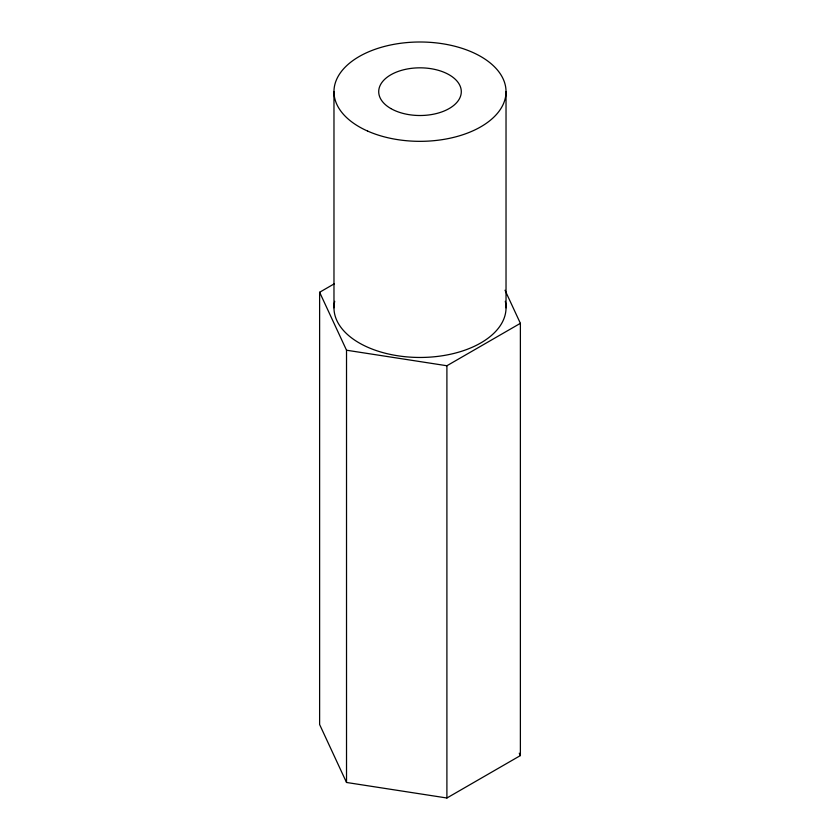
<?xml version="1.0" encoding="UTF-8"?>
<svg xmlns="http://www.w3.org/2000/svg" width="840" height="840" viewBox="0 0 840 840"><rect width="100%" height="100%" fill="white"/><g stroke="black" fill="none" stroke-linecap="round" stroke-linejoin="round"><path stroke-width="1.26" d="M505.008 290.209L520.38 323.327L520.38 755.58L446.901 798L346.521 782.471L319.62 724.521L319.62 292.268L334.32 283.784M319.62 292.268L346.521 350.217L446.901 365.747L520.38 323.327M519.278 753.207L520.38 755.58M506.027 91.665L506.027 307.797M446.901 365.747L446.901 798M346.521 350.217L346.521 782.471M333.974 91.665L333.974 307.797M505.292 301.308A86.027 49.665 0 0 1 420 357.462A86.027 49.665 0 0 1 334.709 301.308M367.626 131.072A86.027 49.665 0 0 0 505.292 98.154A86.027 49.665 0 0 0 387.082 45.78A86.027 49.665 0 0 0 367.626 131.072M390.8 108.528A41.297 23.846 0 0 0 459.89 97.839A41.297 23.846 0 0 0 409.311 68.639A41.297 23.846 0 0 0 390.8 108.528"/></g></svg>
